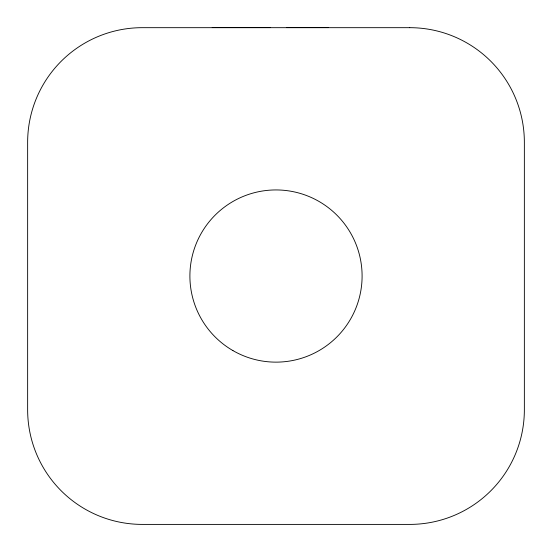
<?xml version="1.0" encoding="UTF-8"?>
<svg xmlns="http://www.w3.org/2000/svg" width="552" height="552" viewBox="0 0 552 552"><rect width="100%" height="100%" fill="white"/><g stroke="black" fill="none" stroke-linecap="round" stroke-linejoin="round"><path stroke-width="0.83" d="M212.23 27.6L270.176 27.6M286.743 27.6L328.136 27.6M409.736 27.676L142.264 27.676A114.63 114.63 0 0 0 27.641 142.306L27.641 409.77A114.63 114.63 0 0 0 142.264 524.4L409.736 524.4A114.63 114.63 0 0 0 524.359 409.77L524.359 142.306A114.63 114.63 0 0 0 409.736 27.676M232.951 350.603A86.098 86.098 0 0 0 362.098 276.041A86.098 86.098 0 0 0 232.951 201.473A86.098 86.098 0 0 0 232.951 350.603"/></g></svg>
